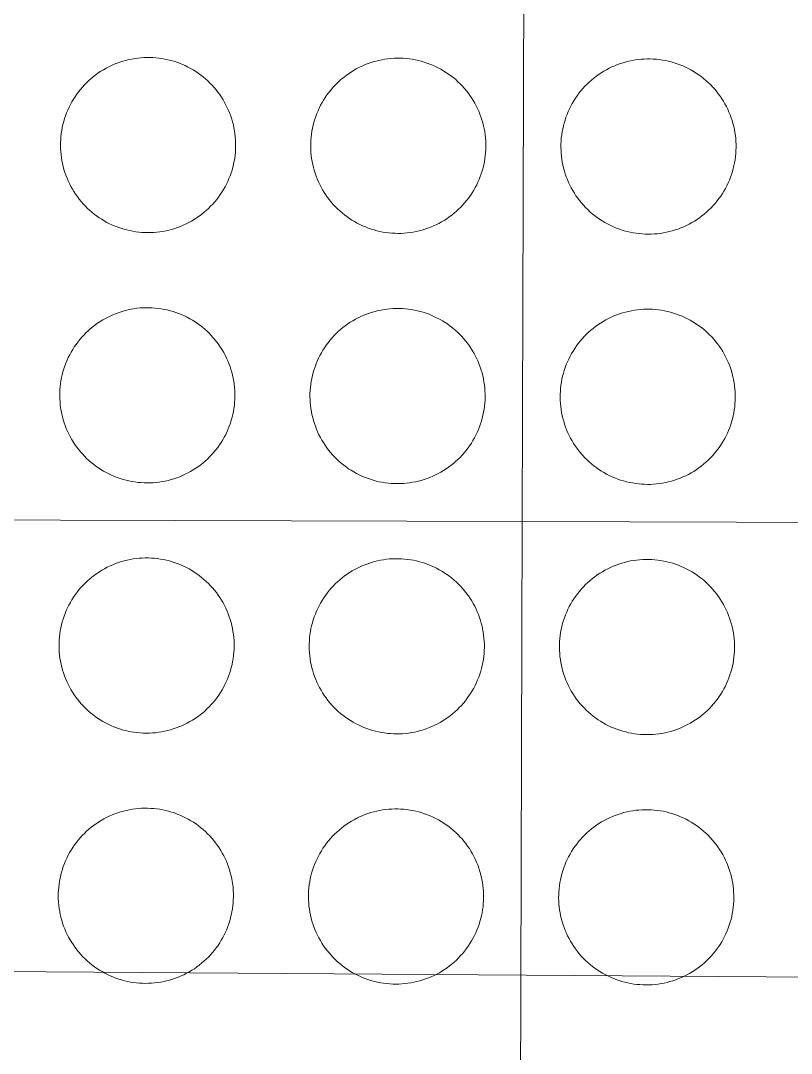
# Model space of a CAD drawing. Header units: metres. Extents: x -902 to -724, y 0 to 650.
# Drawn here: x -800.2617 to -800.1077, y 595.0624 to 595.2687 of the extents above; entities that cross this region are included whole.
import ezdxf

# ---------------------------------------------------------------- set-up
doc = ezdxf.new("R2010")
doc.units = ezdxf.units.M

# ---------------------------------------------------------------- blocks, each defined once
blk = doc.blocks.new('ASSA_Driveway_dwg-40817344-DRG-2871011 - SITE PLAN')
at = {"color": 9, "lineweight": 18, "true_color": 0xc0c0c0}
blk.add_line((-6.19177, 8.50323), (-5.99468, 6.07056), dxfattribs=at)
at = {"color": 9, "lineweight": 18, "true_color": 0xc0c0c0, "flags": 128}
for points in [[(-6.07514, 8.18598), (-5.77622, 8.21137), (-5.80161, 8.51029), (-6.10053, 8.4849)], [(-6.37406, 8.16059), (-6.07514, 8.18598), (-6.10053, 8.4849), (-6.39945, 8.45951)], [(-6.02419, 8.26558), (-6.02413, 8.26497), (-6.02405, 8.26437), (-6.02394, 8.26377), (-6.02382, 8.26318), (-6.02368, 8.26259), (-6.02351, 8.262), (-6.02332, 8.26142), (-6.02312, 8.26085), (-6.02289, 8.26029), (-6.02265, 8.25973), (-6.02239, 8.25919), (-6.0221, 8.25865), (-6.0218, 8.25812), (-6.02148, 8.2576), (-6.02115, 8.2571), (-6.02079, 8.2566), (-6.02042, 8.25612), (-6.02003, 8.25566), (-6.01963, 8.2552), (-6.01921, 8.25476), (-6.01877, 8.25434), (-6.01833, 8.25393), (-6.01786, 8.25354), (-6.01739, 8.25316), (-6.0169, 8.2528), (-6.0164, 8.25245), (-6.01588, 8.25213), (-6.01536, 8.25182), (-6.01483, 8.25153), (-6.01428, 8.25126), (-6.01373, 8.25101), (-6.01317, 8.25078), (-6.0126, 8.25056), (-6.01202, 8.25037), (-6.01144, 8.2502), (-6.01085, 8.25004), (-6.01026, 8.24991), (-6.00966, 8.2498), (-6.00906, 8.24971), (-6.00846, 8.24964), (-6.00785, 8.24959), (-6.00725, 8.24956), (-6.00664, 8.24956), (-6.00603, 8.24957), (-6.00543, 8.24961), (-6.00482, 8.24967), (-6.00422, 8.24974), (-6.00362, 8.24984), (-6.00302, 8.24996), (-6.00243, 8.2501), (-6.00185, 8.25026), (-6.00127, 8.25044), (-6.00069, 8.25064), (-6.00013, 8.25086), (-5.99957, 8.2511), (-5.99902, 8.25136), (-5.99848, 8.25164), (-5.99795, 8.25194), (-5.99743, 8.25225), (-5.99692, 8.25258), (-5.99643, 8.25293), (-5.99594, 8.2533), (-5.99547, 8.25368), (-5.99501, 8.25408), (-5.99457, 8.2545), (-5.99414, 8.25493), (-5.99373, 8.25537), (-5.99333, 8.25583), (-5.99295, 8.25631), (-5.99258, 8.25679), (-5.99224, 8.25729), (-5.99191, 8.2578), (-5.99159, 8.25832), (-5.9913, 8.25885), (-5.99102, 8.25939), (-5.99077, 8.25994), (-5.99053, 8.2605), (-5.99031, 8.26107), (-5.99011, 8.26165), (-5.98994, 8.26223), (-5.98978, 8.26281), (-5.98964, 8.2634), (-5.98953, 8.264), (-5.98943, 8.2646), (-5.98935, 8.2652), (-5.9893, 8.26581), (-5.98927, 8.26641), (-5.98926, 8.26702), (-5.98927, 8.26763), (-5.9893, 8.26824), (-5.98935, 8.26884), (-5.98942, 8.26944), (-5.98951, 8.27005), (-5.98963, 8.27064), (-5.98976, 8.27123), (-5.98992, 8.27182), (-5.99009, 8.2724), (-5.99029, 8.27298), (-5.9905, 8.27355), (-5.99074, 8.27411), (-5.99099, 8.27466), (-5.99127, 8.2752), (-5.99156, 8.27573), (-5.99187, 8.27626), (-5.9922, 8.27677), (-5.99254, 8.27727), (-5.9929, 8.27775), (-5.99328, 8.27823), (-5.99368, 8.27869), (-5.99409, 8.27914), (-5.99452, 8.27957), (-5.99496, 8.27998), (-5.99542, 8.28039), (-5.99588, 8.28077), (-5.99637, 8.28114), (-5.99686, 8.28149), (-5.99737, 8.28183), (-5.99789, 8.28214), (-5.99842, 8.28244), (-5.99896, 8.28272), (-5.9995, 8.28298), (-6.00006, 8.28323), (-6.00063, 8.28345), (-6.0012, 8.28365), (-6.00178, 8.28384), (-6.00236, 8.284), (-6.00295, 8.28414), (-6.00355, 8.28426), (-6.00415, 8.28436), (-6.00475, 8.28444), (-6.00535, 8.2845), (-6.00596, 8.28454), (-6.00657, 8.28456), (-6.00718, 8.28455), (-6.00778, 8.28453), (-6.00839, 8.28448), (-6.00899, 8.28441), (-6.00959, 8.28433), (-6.01019, 8.28422), (-6.01078, 8.28409), (-6.01137, 8.28394), (-6.01196, 8.28377), (-6.01253, 8.28358), (-6.0131, 8.28337), (-6.01366, 8.28314), (-6.01422, 8.28289), (-6.01476, 8.28262), (-6.0153, 8.28233), (-6.01582, 8.28203), (-6.01634, 8.2817), (-6.01684, 8.28136), (-6.01733, 8.281), (-6.01781, 8.28063), (-6.01827, 8.28023), (-6.01872, 8.27983), (-6.01916, 8.2794), (-6.01958, 8.27897), (-6.01999, 8.27851), (-6.02037, 8.27805), (-6.02075, 8.27757), (-6.0211, 8.27708), (-6.02144, 8.27657), (-6.02176, 8.27606), (-6.02207, 8.27553), (-6.02235, 8.27499), (-6.02262, 8.27445), (-6.02287, 8.27389), (-6.02309, 8.27333), (-6.0233, 8.27276), (-6.02349, 8.27218), (-6.02366, 8.2716), (-6.0238, 8.27101), (-6.02393, 8.27041), (-6.02404, 8.26982), (-6.02412, 8.26921), (-6.02419, 8.26861), (-6.02423, 8.268), (-6.02425, 8.2674), (-6.02425, 8.26679), (-6.02423, 8.26618)], [(-6.07401, 8.26135), (-6.07395, 8.26074), (-6.07387, 8.26014), (-6.07377, 8.25954), (-6.07364, 8.25895), (-6.0735, 8.25836), (-6.07333, 8.25777), (-6.07315, 8.25719), (-6.07294, 8.25662), (-6.07271, 8.25606), (-6.07247, 8.2555), (-6.07221, 8.25495), (-6.07192, 8.25442), (-6.07162, 8.25389), (-6.0713, 8.25337), (-6.07097, 8.25287), (-6.07061, 8.25237), (-6.07024, 8.25189), (-6.06985, 8.25142), (-6.06945, 8.25097), (-6.06903, 8.25053), (-6.0686, 8.25011), (-6.06815, 8.2497), (-6.06768, 8.2493), (-6.06721, 8.24893), (-6.06672, 8.24857), (-6.06622, 8.24822), (-6.06571, 8.2479), (-6.06518, 8.24759), (-6.06465, 8.2473), (-6.0641, 8.24703), (-6.06355, 8.24678), (-6.06299, 8.24654), (-6.06242, 8.24633), (-6.06184, 8.24614), (-6.06126, 8.24597), (-6.06067, 8.24581), (-6.06008, 8.24568), (-6.05948, 8.24557), (-6.05888, 8.24548), (-6.05828, 8.24541), (-6.05767, 8.24536), (-6.05707, 8.24533), (-6.05646, 8.24533), (-6.05585, 8.24534), (-6.05525, 8.24538), (-6.05464, 8.24543), (-6.05404, 8.24551), (-6.05344, 8.24561), (-6.05284, 8.24573), (-6.05225, 8.24587), (-6.05167, 8.24603), (-6.05109, 8.24621), (-6.05051, 8.24641), (-6.04995, 8.24663), (-6.04939, 8.24687), (-6.04884, 8.24713), (-6.0483, 8.24741), (-6.04777, 8.2477), (-6.04725, 8.24802), (-6.04674, 8.24835), (-6.04625, 8.2487), (-6.04576, 8.24907), (-6.04529, 8.24945), (-6.04483, 8.24985), (-6.04439, 8.25027), (-6.04396, 8.2507), (-6.04355, 8.25114), (-6.04315, 8.2516), (-6.04277, 8.25207), (-6.0424, 8.25256), (-6.04206, 8.25306), (-6.04173, 8.25357), (-6.04141, 8.25409), (-6.04112, 8.25462), (-6.04084, 8.25516), (-6.04059, 8.25571), (-6.04035, 8.25627), (-6.04013, 8.25684), (-6.03993, 8.25741), (-6.03976, 8.25799), (-6.0396, 8.25858), (-6.03946, 8.25917), (-6.03935, 8.25977), (-6.03925, 8.26037), (-6.03918, 8.26097), (-6.03912, 8.26158), (-6.03909, 8.26218), (-6.03908, 8.26279), (-6.03909, 8.2634), (-6.03912, 8.264), (-6.03917, 8.26461), (-6.03924, 8.26521), (-6.03933, 8.26581), (-6.03945, 8.26641), (-6.03958, 8.267), (-6.03974, 8.26759), (-6.03991, 8.26817), (-6.04011, 8.26875), (-6.04032, 8.26931), (-6.04056, 8.26987), (-6.04081, 8.27043), (-6.04109, 8.27097), (-6.04138, 8.2715), (-6.04169, 8.27202), (-6.04202, 8.27253), (-6.04236, 8.27303), (-6.04273, 8.27352), (-6.0431, 8.274), (-6.0435, 8.27446), (-6.04391, 8.2749), (-6.04434, 8.27534), (-6.04478, 8.27575), (-6.04524, 8.27615), (-6.04571, 8.27654), (-6.04619, 8.27691), (-6.04668, 8.27726), (-6.04719, 8.2776), (-6.04771, 8.27791), (-6.04824, 8.27821), (-6.04878, 8.27849), (-6.04932, 8.27875), (-6.04988, 8.27899), (-6.05045, 8.27922), (-6.05102, 8.27942), (-6.0516, 8.2796), (-6.05218, 8.27977), (-6.05277, 8.27991), (-6.05337, 8.28003), (-6.05397, 8.28013), (-6.05457, 8.28021), (-6.05518, 8.28027), (-6.05578, 8.28031), (-6.05639, 8.28033), (-6.057, 8.28032), (-6.0576, 8.2803), (-6.05821, 8.28025), (-6.05881, 8.28018), (-6.05941, 8.28009), (-6.06001, 8.27999), (-6.0606, 8.27986), (-6.06119, 8.27971), (-6.06178, 8.27954), (-6.06235, 8.27935), (-6.06292, 8.27913), (-6.06349, 8.2789), (-6.06404, 8.27866), (-6.06458, 8.27839), (-6.06512, 8.2781), (-6.06564, 8.27779), (-6.06616, 8.27747), (-6.06666, 8.27713), (-6.06715, 8.27677), (-6.06763, 8.27639), (-6.06809, 8.276), (-6.06854, 8.2756), (-6.06898, 8.27517), (-6.0694, 8.27473), (-6.06981, 8.27428), (-6.0702, 8.27382), (-6.07057, 8.27334), (-6.07093, 8.27284), (-6.07126, 8.27234), (-6.07159, 8.27183), (-6.07189, 8.2713), (-6.07217, 8.27076), (-6.07244, 8.27022), (-6.07269, 8.26966), (-6.07291, 8.2691), (-6.07312, 8.26853), (-6.07331, 8.26795), (-6.07348, 8.26737), (-6.07362, 8.26678), (-6.07375, 8.26618), (-6.07386, 8.26558), (-6.07394, 8.26498), (-6.07401, 8.26438), (-6.07405, 8.26377), (-6.07407, 8.26317), (-6.07407, 8.26256), (-6.07405, 8.26195)], [(-6.12383, 8.25711), (-6.12377, 8.25651), (-6.12369, 8.25591), (-6.12359, 8.25531), (-6.12346, 8.25471), (-6.12332, 8.25412), (-6.12315, 8.25354), (-6.12297, 8.25296), (-6.12276, 8.25239), (-6.12254, 8.25183), (-6.12229, 8.25127), (-6.12203, 8.25072), (-6.12174, 8.25018), (-6.12144, 8.24966), (-6.12112, 8.24914), (-6.12079, 8.24863), (-6.12043, 8.24814), (-6.12006, 8.24766), (-6.11967, 8.24719), (-6.11927, 8.24674), (-6.11885, 8.2463), (-6.11842, 8.24587), (-6.11797, 8.24547), (-6.1175, 8.24507), (-6.11703, 8.24469), (-6.11654, 8.24433), (-6.11604, 8.24399), (-6.11553, 8.24366), (-6.115, 8.24336), (-6.11447, 8.24307), (-6.11392, 8.2428), (-6.11337, 8.24254), (-6.11281, 8.24231), (-6.11224, 8.2421), (-6.11167, 8.24191), (-6.11108, 8.24173), (-6.1105, 8.24158), (-6.1099, 8.24145), (-6.10931, 8.24134), (-6.1087, 8.24125), (-6.1081, 8.24118), (-6.1075, 8.24113), (-6.10689, 8.2411), (-6.10628, 8.24109), (-6.10567, 8.24111), (-6.10507, 8.24114), (-6.10446, 8.2412), (-6.10386, 8.24128), (-6.10326, 8.24138), (-6.10267, 8.2415), (-6.10207, 8.24164), (-6.10149, 8.2418), (-6.10091, 8.24198), (-6.10033, 8.24218), (-6.09977, 8.2424), (-6.09921, 8.24264), (-6.09866, 8.2429), (-6.09812, 8.24318), (-6.09759, 8.24347), (-6.09707, 8.24379), (-6.09656, 8.24412), (-6.09607, 8.24447), (-6.09558, 8.24484), (-6.09511, 8.24522), (-6.09465, 8.24562), (-6.09421, 8.24604), (-6.09378, 8.24647), (-6.09337, 8.24691), (-6.09297, 8.24737), (-6.09259, 8.24784), (-6.09222, 8.24833), (-6.09188, 8.24883), (-6.09155, 8.24934), (-6.09123, 8.24986), (-6.09094, 8.25039), (-6.09066, 8.25093), (-6.09041, 8.25148), (-6.09017, 8.25204), (-6.08995, 8.25261), (-6.08976, 8.25318), (-6.08958, 8.25376), (-6.08942, 8.25435), (-6.08928, 8.25494), (-6.08917, 8.25554), (-6.08907, 8.25614), (-6.089, 8.25674), (-6.08894, 8.25734), (-6.08891, 8.25795), (-6.0889, 8.25856), (-6.08891, 8.25917), (-6.08894, 8.25977), (-6.08899, 8.26038), (-6.08906, 8.26098), (-6.08915, 8.26158), (-6.08927, 8.26218), (-6.0894, 8.26277), (-6.08956, 8.26336), (-6.08973, 8.26394), (-6.08993, 8.26451), (-6.09014, 8.26508), (-6.09038, 8.26564), (-6.09063, 8.26619), (-6.09091, 8.26674), (-6.0912, 8.26727), (-6.09151, 8.26779), (-6.09184, 8.2683), (-6.09218, 8.2688), (-6.09255, 8.26929), (-6.09293, 8.26976), (-6.09332, 8.27022), (-6.09373, 8.27067), (-6.09416, 8.2711), (-6.0946, 8.27152), (-6.09506, 8.27192), (-6.09553, 8.27231), (-6.09601, 8.27268), (-6.0965, 8.27303), (-6.09701, 8.27336), (-6.09753, 8.27368), (-6.09806, 8.27398), (-6.0986, 8.27426), (-6.09915, 8.27452), (-6.0997, 8.27476), (-6.10027, 8.27499), (-6.10084, 8.27519), (-6.10142, 8.27537), (-6.102, 8.27553), (-6.1026, 8.27568), (-6.10319, 8.2758), (-6.10379, 8.2759), (-6.10439, 8.27598), (-6.105, 8.27604), (-6.1056, 8.27608), (-6.10621, 8.27609), (-6.10682, 8.27609), (-6.10742, 8.27606), (-6.10803, 8.27602), (-6.10863, 8.27595), (-6.10923, 8.27586), (-6.10983, 8.27575), (-6.11043, 8.27562), (-6.11101, 8.27547), (-6.1116, 8.2753), (-6.11217, 8.27511), (-6.11274, 8.2749), (-6.11331, 8.27467), (-6.11386, 8.27442), (-6.1144, 8.27415), (-6.11494, 8.27387), (-6.11546, 8.27356), (-6.11598, 8.27324), (-6.11648, 8.2729), (-6.11697, 8.27254), (-6.11745, 8.27216), (-6.11791, 8.27177), (-6.11836, 8.27136), (-6.1188, 8.27094), (-6.11922, 8.2705), (-6.11963, 8.27005), (-6.12002, 8.26958), (-6.12039, 8.2691), (-6.12075, 8.26861), (-6.12108, 8.26811), (-6.12141, 8.26759), (-6.12171, 8.26707), (-6.12199, 8.26653), (-6.12226, 8.26598), (-6.12251, 8.26543), (-6.12273, 8.26487), (-6.12294, 8.2643), (-6.12313, 8.26372), (-6.1233, 8.26313), (-6.12345, 8.26254), (-6.12357, 8.26195), (-6.12368, 8.26135), (-6.12376, 8.26075), (-6.12383, 8.26015), (-6.12387, 8.25954), (-6.12389, 8.25893), (-6.1239, 8.25833), (-6.12388, 8.25772)], [(-6.17366, 8.25288), (-6.17359, 8.25228), (-6.17351, 8.25168), (-6.17341, 8.25108), (-6.17328, 8.25048), (-6.17314, 8.24989), (-6.17297, 8.24931), (-6.17279, 8.24873), (-6.17258, 8.24816), (-6.17236, 8.24759), (-6.17211, 8.24704), (-6.17185, 8.24649), (-6.17156, 8.24595), (-6.17126, 8.24543), (-6.17094, 8.24491), (-6.17061, 8.2444), (-6.17025, 8.24391), (-6.16988, 8.24343), (-6.16949, 8.24296), (-6.16909, 8.24251), (-6.16867, 8.24207), (-6.16824, 8.24164), (-6.16779, 8.24123), (-6.16733, 8.24084), (-6.16685, 8.24046), (-6.16636, 8.2401), (-6.16586, 8.23976), (-6.16535, 8.23943), (-6.16482, 8.23912), (-6.16429, 8.23883), (-6.16375, 8.23856), (-6.16319, 8.23831), (-6.16263, 8.23808), (-6.16206, 8.23787), (-6.16149, 8.23767), (-6.1609, 8.2375), (-6.16032, 8.23735), (-6.15972, 8.23722), (-6.15913, 8.23711), (-6.15852, 8.23702), (-6.15792, 8.23695), (-6.15732, 8.2369), (-6.15671, 8.23687), (-6.1561, 8.23686), (-6.15549, 8.23688), (-6.15489, 8.23691), (-6.15428, 8.23697), (-6.15368, 8.23705), (-6.15308, 8.23715), (-6.15249, 8.23727), (-6.15189, 8.2374), (-6.15131, 8.23757), (-6.15073, 8.23775), (-6.15016, 8.23795), (-6.14959, 8.23817), (-6.14903, 8.23841), (-6.14848, 8.23867), (-6.14794, 8.23894), (-6.14741, 8.23924), (-6.14689, 8.23955), (-6.14638, 8.23989), (-6.14589, 8.24024), (-6.1454, 8.2406), (-6.14493, 8.24099), (-6.14447, 8.24139), (-6.14403, 8.2418), (-6.1436, 8.24223), (-6.14319, 8.24268), (-6.14279, 8.24314), (-6.14241, 8.24361), (-6.14205, 8.2441), (-6.1417, 8.24459), (-6.14137, 8.2451), (-6.14105, 8.24563), (-6.14076, 8.24616), (-6.14049, 8.2467), (-6.14023, 8.24725), (-6.13999, 8.24781), (-6.13977, 8.24838), (-6.13958, 8.24895), (-6.1394, 8.24953), (-6.13924, 8.25012), (-6.1391, 8.25071), (-6.13899, 8.25131), (-6.13889, 8.2519), (-6.13882, 8.25251), (-6.13876, 8.25311), (-6.13873, 8.25372), (-6.13872, 8.25433), (-6.13873, 8.25493), (-6.13876, 8.25554), (-6.13881, 8.25615), (-6.13888, 8.25675), (-6.13897, 8.25735), (-6.13909, 8.25795), (-6.13922, 8.25854), (-6.13938, 8.25913), (-6.13955, 8.25971), (-6.13975, 8.26028), (-6.13996, 8.26085), (-6.1402, 8.26141), (-6.14045, 8.26196), (-6.14073, 8.2625), (-6.14102, 8.26304), (-6.14133, 8.26356), (-6.14166, 8.26407), (-6.142, 8.26457), (-6.14237, 8.26506), (-6.14275, 8.26553), (-6.14314, 8.26599), (-6.14355, 8.26644), (-6.14398, 8.26687), (-6.14442, 8.26729), (-6.14488, 8.26769), (-6.14535, 8.26808), (-6.14583, 8.26845), (-6.14632, 8.2688), (-6.14683, 8.26913), (-6.14735, 8.26945), (-6.14788, 8.26975), (-6.14842, 8.27003), (-6.14897, 8.27029), (-6.14952, 8.27053), (-6.15009, 8.27075), (-6.15066, 8.27096), (-6.15124, 8.27114), (-6.15183, 8.2713), (-6.15242, 8.27144), (-6.15301, 8.27157), (-6.15361, 8.27167), (-6.15421, 8.27175), (-6.15482, 8.27181), (-6.15542, 8.27184), (-6.15603, 8.27186), (-6.15664, 8.27186), (-6.15724, 8.27183), (-6.15785, 8.27179), (-6.15845, 8.27172), (-6.15905, 8.27163), (-6.15965, 8.27152), (-6.16025, 8.27139), (-6.16083, 8.27124), (-6.16142, 8.27107), (-6.16199, 8.27088), (-6.16256, 8.27067), (-6.16313, 8.27044), (-6.16368, 8.27019), (-6.16423, 8.26992), (-6.16476, 8.26964), (-6.16529, 8.26933), (-6.1658, 8.26901), (-6.1663, 8.26866), (-6.16679, 8.26831), (-6.16727, 8.26793), (-6.16773, 8.26754), (-6.16818, 8.26713), (-6.16862, 8.26671), (-6.16904, 8.26627), (-6.16945, 8.26582), (-6.16984, 8.26535), (-6.17021, 8.26487), (-6.17057, 8.26438), (-6.17091, 8.26388), (-6.17123, 8.26336), (-6.17153, 8.26284), (-6.17181, 8.2623), (-6.17208, 8.26175), (-6.17233, 8.2612), (-6.17256, 8.26063), (-6.17276, 8.26006), (-6.17295, 8.25949), (-6.17312, 8.2589), (-6.17327, 8.25831), (-6.17339, 8.25772), (-6.1735, 8.25712), (-6.17358, 8.25652), (-6.17365, 8.25592), (-6.17369, 8.25531), (-6.17371, 8.2547), (-6.17372, 8.25409), (-6.1737, 8.25349)], [(-6.01996, 8.21576), (-6.0199, 8.21515), (-6.01982, 8.21455), (-6.01971, 8.21395), (-6.01959, 8.21336), (-6.01944, 8.21277), (-6.01928, 8.21218), (-6.01909, 8.2116), (-6.01889, 8.21103), (-6.01866, 8.21047), (-6.01842, 8.20991), (-6.01815, 8.20937), (-6.01787, 8.20883), (-6.01757, 8.2083), (-6.01725, 8.20778), (-6.01691, 8.20728), (-6.01656, 8.20678), (-6.01619, 8.2063), (-6.0158, 8.20584), (-6.0154, 8.20538), (-6.01498, 8.20494), (-6.01454, 8.20452), (-6.01409, 8.20411), (-6.01363, 8.20371), (-6.01316, 8.20334), (-6.01267, 8.20298), (-6.01217, 8.20263), (-6.01165, 8.20231), (-6.01113, 8.202), (-6.0106, 8.20171), (-6.01005, 8.20144), (-6.0095, 8.20119), (-6.00894, 8.20095), (-6.00837, 8.20074), (-6.00779, 8.20055), (-6.00721, 8.20038), (-6.00662, 8.20022), (-6.00603, 8.20009), (-6.00543, 8.19998), (-6.00483, 8.19989), (-6.00423, 8.19982), (-6.00362, 8.19977), (-6.00302, 8.19974), (-6.00241, 8.19974), (-6.0018, 8.19975), (-6.00119, 8.19979), (-6.00059, 8.19984), (-5.99999, 8.19992), (-5.99939, 8.20002), (-5.99879, 8.20014), (-5.9982, 8.20028), (-5.99761, 8.20044), (-5.99703, 8.20062), (-5.99646, 8.20082), (-5.9959, 8.20104), (-5.99534, 8.20128), (-5.99479, 8.20154), (-5.99425, 8.20182), (-5.99372, 8.20211), (-5.9932, 8.20243), (-5.99269, 8.20276), (-5.99219, 8.20311), (-5.99171, 8.20348), (-5.99124, 8.20386), (-5.99078, 8.20426), (-5.99034, 8.20468), (-5.98991, 8.20511), (-5.9895, 8.20555), (-5.9891, 8.20601), (-5.98872, 8.20649), (-5.98835, 8.20697), (-5.988, 8.20747), (-5.98767, 8.20798), (-5.98736, 8.2085), (-5.98707, 8.20903), (-5.98679, 8.20957), (-5.98654, 8.21012), (-5.9863, 8.21068), (-5.98608, 8.21125), (-5.98588, 8.21182), (-5.9857, 8.21241), (-5.98555, 8.21299), (-5.98541, 8.21358), (-5.98529, 8.21418), (-5.9852, 8.21478), (-5.98512, 8.21538), (-5.98507, 8.21599), (-5.98504, 8.21659), (-5.98502, 8.2172), (-5.98503, 8.21781), (-5.98506, 8.21842), (-5.98512, 8.21902), (-5.98519, 8.21962), (-5.98528, 8.22022), (-5.9854, 8.22082), (-5.98553, 8.22141), (-5.98568, 8.222), (-5.98586, 8.22258), (-5.98606, 8.22316), (-5.98627, 8.22373), (-5.98651, 8.22429), (-5.98676, 8.22484), (-5.98703, 8.22538), (-5.98733, 8.22591), (-5.98764, 8.22643), (-5.98796, 8.22695), (-5.98831, 8.22745), (-5.98867, 8.22793), (-5.98905, 8.22841), (-5.98945, 8.22887), (-5.98986, 8.22931), (-5.99029, 8.22975), (-5.99073, 8.23016), (-5.99118, 8.23057), (-5.99165, 8.23095), (-5.99214, 8.23132), (-5.99263, 8.23167), (-5.99314, 8.23201), (-5.99366, 8.23232), (-5.99418, 8.23262), (-5.99472, 8.2329), (-5.99527, 8.23316), (-5.99583, 8.23341), (-5.99639, 8.23363), (-5.99697, 8.23383), (-5.99755, 8.23401), (-5.99813, 8.23418), (-5.99872, 8.23432), (-5.99932, 8.23444), (-5.99992, 8.23454), (-6.00052, 8.23462), (-6.00112, 8.23468), (-6.00173, 8.23472), (-6.00234, 8.23474), (-6.00294, 8.23473), (-6.00355, 8.23471), (-6.00416, 8.23466), (-6.00476, 8.23459), (-6.00536, 8.23451), (-6.00596, 8.2344), (-6.00655, 8.23427), (-6.00714, 8.23412), (-6.00772, 8.23395), (-6.0083, 8.23376), (-6.00887, 8.23355), (-6.00943, 8.23332), (-6.00999, 8.23307), (-6.01053, 8.2328), (-6.01107, 8.23251), (-6.01159, 8.2322), (-6.01211, 8.23188), (-6.01261, 8.23154), (-6.0131, 8.23118), (-6.01358, 8.23081), (-6.01404, 8.23041), (-6.01449, 8.23001), (-6.01493, 8.22958), (-6.01535, 8.22915), (-6.01575, 8.22869), (-6.01614, 8.22823), (-6.01652, 8.22775), (-6.01687, 8.22726), (-6.01721, 8.22675), (-6.01753, 8.22624), (-6.01784, 8.22571), (-6.01812, 8.22517), (-6.01839, 8.22463), (-6.01863, 8.22407), (-6.01886, 8.22351), (-6.01907, 8.22294), (-6.01926, 8.22236), (-6.01943, 8.22178), (-6.01957, 8.22119), (-6.0197, 8.22059), (-6.01981, 8.22), (-6.01989, 8.21939), (-6.01996, 8.21879), (-6.02, 8.21818), (-6.02002, 8.21758), (-6.02002, 8.21697), (-6.02, 8.21636)], [(-6.06978, 8.21152), (-6.06972, 8.21092), (-6.06964, 8.21032), (-6.06953, 8.20972), (-6.06941, 8.20913), (-6.06926, 8.20854), (-6.0691, 8.20795), (-6.06891, 8.20737), (-6.06871, 8.2068), (-6.06848, 8.20624), (-6.06824, 8.20568), (-6.06797, 8.20513), (-6.06769, 8.2046), (-6.06739, 8.20407), (-6.06707, 8.20355), (-6.06673, 8.20305), (-6.06638, 8.20255), (-6.06601, 8.20207), (-6.06562, 8.2016), (-6.06522, 8.20115), (-6.0648, 8.20071), (-6.06436, 8.20029), (-6.06391, 8.19988), (-6.06345, 8.19948), (-6.06298, 8.19911), (-6.06249, 8.19874), (-6.06199, 8.1984), (-6.06147, 8.19808), (-6.06095, 8.19777), (-6.06042, 8.19748), (-6.05987, 8.19721), (-6.05932, 8.19696), (-6.05876, 8.19672), (-6.05819, 8.19651), (-6.05761, 8.19632), (-6.05703, 8.19614), (-6.05644, 8.19599), (-6.05585, 8.19586), (-6.05525, 8.19575), (-6.05465, 8.19566), (-6.05405, 8.19559), (-6.05344, 8.19554), (-6.05284, 8.19551), (-6.05223, 8.19551), (-6.05162, 8.19552), (-6.05102, 8.19556), (-6.05041, 8.19561), (-6.04981, 8.19569), (-6.04921, 8.19579), (-6.04861, 8.19591), (-6.04802, 8.19605), (-6.04744, 8.19621), (-6.04686, 8.19639), (-6.04628, 8.19659), (-6.04572, 8.19681), (-6.04516, 8.19705), (-6.04461, 8.19731), (-6.04407, 8.19759), (-6.04354, 8.19788), (-6.04302, 8.1982), (-6.04251, 8.19853), (-6.04201, 8.19888), (-6.04153, 8.19925), (-6.04106, 8.19963), (-6.0406, 8.20003), (-6.04016, 8.20045), (-6.03973, 8.20088), (-6.03932, 8.20132), (-6.03892, 8.20178), (-6.03854, 8.20225), (-6.03817, 8.20274), (-6.03782, 8.20324), (-6.03749, 8.20375), (-6.03718, 8.20427), (-6.03689, 8.2048), (-6.03661, 8.20534), (-6.03636, 8.20589), (-6.03612, 8.20645), (-6.0359, 8.20702), (-6.0357, 8.20759), (-6.03553, 8.20817), (-6.03537, 8.20876), (-6.03523, 8.20935), (-6.03511, 8.20995), (-6.03502, 8.21055), (-6.03494, 8.21115), (-6.03489, 8.21176), (-6.03486, 8.21236), (-6.03484, 8.21297), (-6.03485, 8.21358), (-6.03488, 8.21418), (-6.03494, 8.21479), (-6.03501, 8.21539), (-6.0351, 8.21599), (-6.03522, 8.21659), (-6.03535, 8.21718), (-6.03551, 8.21777), (-6.03568, 8.21835), (-6.03588, 8.21893), (-6.03609, 8.21949), (-6.03633, 8.22005), (-6.03658, 8.22061), (-6.03685, 8.22115), (-6.03715, 8.22168), (-6.03746, 8.2222), (-6.03778, 8.22271), (-6.03813, 8.22321), (-6.03849, 8.2237), (-6.03887, 8.22418), (-6.03927, 8.22464), (-6.03968, 8.22508), (-6.04011, 8.22552), (-6.04055, 8.22593), (-6.041, 8.22633), (-6.04147, 8.22672), (-6.04196, 8.22709), (-6.04245, 8.22744), (-6.04296, 8.22778), (-6.04348, 8.22809), (-6.04401, 8.22839), (-6.04454, 8.22867), (-6.04509, 8.22893), (-6.04565, 8.22917), (-6.04622, 8.2294), (-6.04679, 8.2296), (-6.04737, 8.22978), (-6.04795, 8.22995), (-6.04854, 8.23009), (-6.04914, 8.23021), (-6.04974, 8.23031), (-6.05034, 8.23039), (-6.05094, 8.23045), (-6.05155, 8.23049), (-6.05216, 8.2305), (-6.05276, 8.2305), (-6.05337, 8.23048), (-6.05398, 8.23043), (-6.05458, 8.23036), (-6.05518, 8.23027), (-6.05578, 8.23017), (-6.05637, 8.23004), (-6.05696, 8.22989), (-6.05754, 8.22972), (-6.05812, 8.22952), (-6.05869, 8.22931), (-6.05925, 8.22908), (-6.05981, 8.22883), (-6.06035, 8.22857), (-6.06089, 8.22828), (-6.06141, 8.22797), (-6.06193, 8.22765), (-6.06243, 8.22731), (-6.06292, 8.22695), (-6.0634, 8.22657), (-6.06386, 8.22618), (-6.06431, 8.22577), (-6.06475, 8.22535), (-6.06517, 8.22491), (-6.06557, 8.22446), (-6.06596, 8.224), (-6.06634, 8.22352), (-6.06669, 8.22302), (-6.06703, 8.22252), (-6.06735, 8.222), (-6.06766, 8.22148), (-6.06794, 8.22094), (-6.06821, 8.2204), (-6.06845, 8.21984), (-6.06868, 8.21928), (-6.06889, 8.21871), (-6.06908, 8.21813), (-6.06925, 8.21755), (-6.06939, 8.21696), (-6.06952, 8.21636), (-6.06963, 8.21576), (-6.06971, 8.21516), (-6.06978, 8.21456), (-6.06982, 8.21395), (-6.06984, 8.21335), (-6.06984, 8.21274), (-6.06982, 8.21213)], [(-6.1196, 8.20729), (-6.11954, 8.20669), (-6.11946, 8.20609), (-6.11935, 8.20549), (-6.11923, 8.20489), (-6.11908, 8.2043), (-6.11892, 8.20372), (-6.11873, 8.20314), (-6.11853, 8.20257), (-6.1183, 8.202), (-6.11806, 8.20145), (-6.11779, 8.2009), (-6.11751, 8.20036), (-6.11721, 8.19984), (-6.11689, 8.19932), (-6.11655, 8.19881), (-6.1162, 8.19832), (-6.11583, 8.19784), (-6.11544, 8.19737), (-6.11504, 8.19692), (-6.11462, 8.19648), (-6.11418, 8.19605), (-6.11374, 8.19564), (-6.11327, 8.19525), (-6.1128, 8.19487), (-6.11231, 8.19451), (-6.11181, 8.19417), (-6.11129, 8.19384), (-6.11077, 8.19354), (-6.11024, 8.19325), (-6.10969, 8.19298), (-6.10914, 8.19272), (-6.10858, 8.19249), (-6.10801, 8.19228), (-6.10743, 8.19209), (-6.10685, 8.19191), (-6.10626, 8.19176), (-6.10567, 8.19163), (-6.10507, 8.19152), (-6.10447, 8.19143), (-6.10387, 8.19136), (-6.10326, 8.19131), (-6.10266, 8.19128), (-6.10205, 8.19127), (-6.10144, 8.19129), (-6.10084, 8.19132), (-6.10023, 8.19138), (-6.09963, 8.19146), (-6.09903, 8.19156), (-6.09843, 8.19168), (-6.09784, 8.19182), (-6.09726, 8.19198), (-6.09668, 8.19216), (-6.0961, 8.19236), (-6.09554, 8.19258), (-6.09498, 8.19282), (-6.09443, 8.19308), (-6.09389, 8.19335), (-6.09336, 8.19365), (-6.09284, 8.19397), (-6.09233, 8.1943), (-6.09183, 8.19465), (-6.09135, 8.19502), (-6.09088, 8.1954), (-6.09042, 8.1958), (-6.08998, 8.19621), (-6.08955, 8.19664), (-6.08914, 8.19709), (-6.08874, 8.19755), (-6.08836, 8.19802), (-6.08799, 8.19851), (-6.08765, 8.19901), (-6.08731, 8.19952), (-6.087, 8.20004), (-6.08671, 8.20057), (-6.08643, 8.20111), (-6.08618, 8.20166), (-6.08594, 8.20222), (-6.08572, 8.20279), (-6.08552, 8.20336), (-6.08535, 8.20394), (-6.08519, 8.20453), (-6.08505, 8.20512), (-6.08493, 8.20572), (-6.08484, 8.20632), (-6.08476, 8.20692), (-6.08471, 8.20752), (-6.08468, 8.20813), (-6.08467, 8.20874), (-6.08467, 8.20935), (-6.08471, 8.20995), (-6.08476, 8.21056), (-6.08483, 8.21116), (-6.08492, 8.21176), (-6.08504, 8.21236), (-6.08517, 8.21295), (-6.08533, 8.21354), (-6.0855, 8.21412), (-6.0857, 8.21469), (-6.08591, 8.21526), (-6.08615, 8.21582), (-6.0864, 8.21637), (-6.08667, 8.21692), (-6.08697, 8.21745), (-6.08728, 8.21797), (-6.08761, 8.21848), (-6.08795, 8.21898), (-6.08831, 8.21947), (-6.08869, 8.21994), (-6.08909, 8.2204), (-6.0895, 8.22085), (-6.08993, 8.22128), (-6.09037, 8.2217), (-6.09082, 8.2221), (-6.09129, 8.22249), (-6.09178, 8.22286), (-6.09227, 8.22321), (-6.09278, 8.22354), (-6.0933, 8.22386), (-6.09383, 8.22416), (-6.09436, 8.22444), (-6.09491, 8.2247), (-6.09547, 8.22494), (-6.09604, 8.22517), (-6.09661, 8.22537), (-6.09719, 8.22555), (-6.09777, 8.22571), (-6.09836, 8.22586), (-6.09896, 8.22598), (-6.09956, 8.22608), (-6.10016, 8.22616), (-6.10076, 8.22622), (-6.10137, 8.22626), (-6.10198, 8.22627), (-6.10259, 8.22627), (-6.10319, 8.22624), (-6.1038, 8.2262), (-6.1044, 8.22613), (-6.105, 8.22604), (-6.1056, 8.22593), (-6.10619, 8.2258), (-6.10678, 8.22565), (-6.10737, 8.22548), (-6.10794, 8.22529), (-6.10851, 8.22508), (-6.10907, 8.22485), (-6.10963, 8.2246), (-6.11017, 8.22433), (-6.11071, 8.22405), (-6.11123, 8.22374), (-6.11175, 8.22342), (-6.11225, 8.22308), (-6.11274, 8.22272), (-6.11322, 8.22234), (-6.11368, 8.22195), (-6.11413, 8.22154), (-6.11457, 8.22112), (-6.11499, 8.22068), (-6.11539, 8.22023), (-6.11578, 8.21976), (-6.11616, 8.21928), (-6.11651, 8.21879), (-6.11685, 8.21829), (-6.11717, 8.21777), (-6.11748, 8.21725), (-6.11776, 8.21671), (-6.11803, 8.21616), (-6.11828, 8.21561), (-6.1185, 8.21505), (-6.11871, 8.21447), (-6.1189, 8.2139), (-6.11907, 8.21331), (-6.11921, 8.21272), (-6.11934, 8.21213), (-6.11945, 8.21153), (-6.11953, 8.21093), (-6.1196, 8.21033), (-6.11964, 8.20972), (-6.11966, 8.20911), (-6.11966, 8.20851), (-6.11964, 8.2079)], [(-6.16942, 8.20306), (-6.16936, 8.20246), (-6.16928, 8.20185), (-6.16917, 8.20126), (-6.16905, 8.20066), (-6.16891, 8.20007), (-6.16874, 8.19949), (-6.16855, 8.19891), (-6.16835, 8.19834), (-6.16812, 8.19777), (-6.16788, 8.19722), (-6.16762, 8.19667), (-6.16733, 8.19613), (-6.16703, 8.1956), (-6.16671, 8.19509), (-6.16638, 8.19458), (-6.16602, 8.19409), (-6.16565, 8.19361), (-6.16526, 8.19314), (-6.16486, 8.19269), (-6.16444, 8.19225), (-6.164, 8.19182), (-6.16356, 8.19141), (-6.16309, 8.19102), (-6.16262, 8.19064), (-6.16213, 8.19028), (-6.16163, 8.18994), (-6.16111, 8.18961), (-6.16059, 8.1893), (-6.16006, 8.18901), (-6.15951, 8.18874), (-6.15896, 8.18849), (-6.1584, 8.18826), (-6.15783, 8.18805), (-6.15725, 8.18785), (-6.15667, 8.18768), (-6.15608, 8.18753), (-6.15549, 8.1874), (-6.15489, 8.18729), (-6.15429, 8.18719), (-6.15369, 8.18713), (-6.15308, 8.18708), (-6.15248, 8.18705), (-6.15187, 8.18704), (-6.15126, 8.18706), (-6.15066, 8.18709), (-6.15005, 8.18715), (-6.14945, 8.18723), (-6.14885, 8.18733), (-6.14825, 8.18744), (-6.14766, 8.18758), (-6.14708, 8.18774), (-6.1465, 8.18793), (-6.14592, 8.18813), (-6.14536, 8.18835), (-6.1448, 8.18859), (-6.14425, 8.18884), (-6.14371, 8.18912), (-6.14318, 8.18942), (-6.14266, 8.18973), (-6.14215, 8.19007), (-6.14166, 8.19042), (-6.14117, 8.19078), (-6.1407, 8.19117), (-6.14024, 8.19157), (-6.1398, 8.19198), (-6.13937, 8.19241), (-6.13896, 8.19286), (-6.13856, 8.19332), (-6.13818, 8.19379), (-6.13781, 8.19428), (-6.13747, 8.19477), (-6.13714, 8.19528), (-6.13682, 8.1958), (-6.13653, 8.19634), (-6.13625, 8.19688), (-6.136, 8.19743), (-6.13576, 8.19799), (-6.13554, 8.19855), (-6.13534, 8.19913), (-6.13517, 8.19971), (-6.13501, 8.2003), (-6.13487, 8.20089), (-6.13476, 8.20148), (-6.13466, 8.20208), (-6.13458, 8.20269), (-6.13453, 8.20329), (-6.1345, 8.2039), (-6.13449, 8.20451), (-6.1345, 8.20511), (-6.13453, 8.20572), (-6.13458, 8.20633), (-6.13465, 8.20693), (-6.13474, 8.20753), (-6.13486, 8.20813), (-6.13499, 8.20872), (-6.13515, 8.20931), (-6.13532, 8.20989), (-6.13552, 8.21046), (-6.13573, 8.21103), (-6.13597, 8.21159), (-6.13622, 8.21214), (-6.1365, 8.21268), (-6.13679, 8.21322), (-6.1371, 8.21374), (-6.13743, 8.21425), (-6.13777, 8.21475), (-6.13813, 8.21524), (-6.13851, 8.21571), (-6.13891, 8.21617), (-6.13932, 8.21662), (-6.13975, 8.21705), (-6.14019, 8.21747), (-6.14065, 8.21787), (-6.14111, 8.21826), (-6.1416, 8.21862), (-6.14209, 8.21898), (-6.1426, 8.21931), (-6.14312, 8.21963), (-6.14365, 8.21993), (-6.14419, 8.22021), (-6.14473, 8.22047), (-6.14529, 8.22071), (-6.14586, 8.22093), (-6.14643, 8.22114), (-6.14701, 8.22132), (-6.14759, 8.22148), (-6.14818, 8.22162), (-6.14878, 8.22175), (-6.14938, 8.22185), (-6.14998, 8.22193), (-6.15058, 8.22199), (-6.15119, 8.22202), (-6.1518, 8.22204), (-6.15241, 8.22204), (-6.15301, 8.22201), (-6.15362, 8.22197), (-6.15422, 8.2219), (-6.15482, 8.22181), (-6.15542, 8.2217), (-6.15601, 8.22157), (-6.1566, 8.22142), (-6.15719, 8.22125), (-6.15776, 8.22106), (-6.15833, 8.22085), (-6.15889, 8.22062), (-6.15945, 8.22037), (-6.15999, 8.2201), (-6.16053, 8.21982), (-6.16105, 8.21951), (-6.16157, 8.21919), (-6.16207, 8.21884), (-6.16256, 8.21849), (-6.16304, 8.21811), (-6.1635, 8.21772), (-6.16395, 8.21731), (-6.16439, 8.21689), (-6.16481, 8.21645), (-6.16522, 8.216), (-6.1656, 8.21553), (-6.16598, 8.21505), (-6.16633, 8.21456), (-6.16667, 8.21406), (-6.16699, 8.21354), (-6.1673, 8.21301), (-6.16758, 8.21248), (-6.16785, 8.21193), (-6.1681, 8.21138), (-6.16832, 8.21081), (-6.16853, 8.21024), (-6.16872, 8.20967), (-6.16889, 8.20908), (-6.16903, 8.20849), (-6.16916, 8.2079), (-6.16927, 8.2073), (-6.16935, 8.2067), (-6.16942, 8.20609), (-6.16946, 8.20549), (-6.16948, 8.20488), (-6.16948, 8.20427), (-6.16946, 8.20367)], [(-6.04975, 7.88706), (-5.75082, 7.91245), (-5.77622, 8.21137), (-6.07514, 8.18598)], [(-6.34867, 7.86166), (-6.04975, 7.88706), (-6.07514, 8.18598), (-6.37406, 8.16059)], [(-6.01573, 8.16594), (-6.01567, 8.16533), (-6.01558, 8.16473), (-6.01548, 8.16413), (-6.01536, 8.16354), (-6.01521, 8.16295), (-6.01505, 8.16236), (-6.01486, 8.16178), (-6.01466, 8.16121), (-6.01443, 8.16065), (-6.01419, 8.16009), (-6.01392, 8.15954), (-6.01364, 8.15901), (-6.01334, 8.15848), (-6.01302, 8.15796), (-6.01268, 8.15746), (-6.01233, 8.15696), (-6.01196, 8.15648), (-6.01157, 8.15602), (-6.01116, 8.15556), (-6.01075, 8.15512), (-6.01031, 8.1547), (-6.00986, 8.15429), (-6.0094, 8.15389), (-6.00892, 8.15352), (-6.00844, 8.15316), (-6.00793, 8.15281), (-6.00742, 8.15249), (-6.0069, 8.15218), (-6.00636, 8.15189), (-6.00582, 8.15162), (-6.00527, 8.15137), (-6.00471, 8.15113), (-6.00414, 8.15092), (-6.00356, 8.15073), (-6.00298, 8.15056), (-6.00239, 8.1504), (-6.0018, 8.15027), (-6.0012, 8.15016), (-6.0006, 8.15007), (-6, 8.15), (-5.99939, 8.14995), (-5.99878, 8.14992), (-5.99818, 8.14992), (-5.99757, 8.14993), (-5.99696, 8.14997), (-5.99636, 8.15002), (-5.99576, 8.1501), (-5.99516, 8.1502), (-5.99456, 8.15032), (-5.99397, 8.15046), (-5.99338, 8.15062), (-5.9928, 8.1508), (-5.99223, 8.151), (-5.99166, 8.15122), (-5.99111, 8.15146), (-5.99056, 8.15172), (-5.99002, 8.152), (-5.98949, 8.15229), (-5.98897, 8.15261), (-5.98846, 8.15294), (-5.98796, 8.15329), (-5.98748, 8.15366), (-5.98701, 8.15404), (-5.98655, 8.15444), (-5.98611, 8.15486), (-5.98568, 8.15529), (-5.98526, 8.15573), (-5.98487, 8.15619), (-5.98448, 8.15667), (-5.98412, 8.15715), (-5.98377, 8.15765), (-5.98344, 8.15816), (-5.98313, 8.15868), (-5.98284, 8.15921), (-5.98256, 8.15975), (-5.9823, 8.1603), (-5.98207, 8.16086), (-5.98185, 8.16143), (-5.98165, 8.162), (-5.98147, 8.16258), (-5.98132, 8.16317), (-5.98118, 8.16376), (-5.98106, 8.16436), (-5.98097, 8.16496), (-5.98089, 8.16556), (-5.98084, 8.16617), (-5.9808, 8.16677), (-5.98079, 8.16738), (-5.9808, 8.16799), (-5.98083, 8.1686), (-5.98088, 8.1692), (-5.98096, 8.1698), (-5.98105, 8.1704), (-5.98116, 8.171), (-5.9813, 8.17159), (-5.98145, 8.17218), (-5.98163, 8.17276), (-5.98182, 8.17334), (-5.98204, 8.1739), (-5.98227, 8.17446), (-5.98253, 8.17502), (-5.9828, 8.17556), (-5.98309, 8.17609), (-5.9834, 8.17661), (-5.98373, 8.17713), (-5.98408, 8.17762), (-5.98444, 8.17811), (-5.98482, 8.17859), (-5.98522, 8.17905), (-5.98563, 8.17949), (-5.98605, 8.17993), (-5.9865, 8.18034), (-5.98695, 8.18075), (-5.98742, 8.18113), (-5.9879, 8.1815), (-5.9884, 8.18185), (-5.98891, 8.18219), (-5.98942, 8.1825), (-5.98995, 8.1828), (-5.99049, 8.18308), (-5.99104, 8.18334), (-5.9916, 8.18359), (-5.99216, 8.18381), (-5.99274, 8.18401), (-5.99331, 8.18419), (-5.9939, 8.18436), (-5.99449, 8.1845), (-5.99509, 8.18462), (-5.99568, 8.18472), (-5.99629, 8.1848), (-5.99689, 8.18486), (-5.9975, 8.1849), (-5.9981, 8.18492), (-5.99871, 8.18491), (-5.99932, 8.18489), (-5.99992, 8.18484), (-6.00053, 8.18477), (-6.00113, 8.18469), (-6.00173, 8.18458), (-6.00232, 8.18445), (-6.00291, 8.1843), (-6.00349, 8.18413), (-6.00407, 8.18394), (-6.00464, 8.18373), (-6.0052, 8.1835), (-6.00576, 8.18325), (-6.0063, 8.18298), (-6.00684, 8.18269), (-6.00736, 8.18238), (-6.00787, 8.18206), (-6.00838, 8.18172), (-6.00887, 8.18136), (-6.00934, 8.18099), (-6.00981, 8.18059), (-6.01026, 8.18019), (-6.0107, 8.17976), (-6.01112, 8.17932), (-6.01152, 8.17887), (-6.01191, 8.17841), (-6.01228, 8.17793), (-6.01264, 8.17744), (-6.01298, 8.17693), (-6.0133, 8.17642), (-6.0136, 8.17589), (-6.01389, 8.17535), (-6.01416, 8.17481), (-6.0144, 8.17425), (-6.01463, 8.17369), (-6.01484, 8.17312), (-6.01503, 8.17254), (-6.01519, 8.17196), (-6.01534, 8.17137), (-6.01547, 8.17077), (-6.01557, 8.17017), (-6.01566, 8.16957), (-6.01572, 8.16897), (-6.01577, 8.16836), (-6.01579, 8.16776), (-6.01579, 8.16715), (-6.01577, 8.16654)], [(-6.06555, 8.1617), (-6.06549, 8.1611), (-6.06541, 8.1605), (-6.0653, 8.1599), (-6.06518, 8.1593), (-6.06503, 8.15871), (-6.06487, 8.15813), (-6.06468, 8.15755), (-6.06448, 8.15698), (-6.06425, 8.15642), (-6.06401, 8.15586), (-6.06374, 8.15531), (-6.06346, 8.15478), (-6.06316, 8.15425), (-6.06284, 8.15373), (-6.0625, 8.15323), (-6.06215, 8.15273), (-6.06178, 8.15225), (-6.06139, 8.15178), (-6.06099, 8.15133), (-6.06057, 8.15089), (-6.06013, 8.15047), (-6.05968, 8.15006), (-6.05922, 8.14966), (-6.05874, 8.14928), (-6.05826, 8.14892), (-6.05775, 8.14858), (-6.05724, 8.14825), (-6.05672, 8.14795), (-6.05618, 8.14766), (-6.05564, 8.14739), (-6.05509, 8.14713), (-6.05453, 8.1469), (-6.05396, 8.14669), (-6.05338, 8.1465), (-6.0528, 8.14632), (-6.05221, 8.14617), (-6.05162, 8.14604), (-6.05102, 8.14593), (-6.05042, 8.14584), (-6.04982, 8.14577), (-6.04921, 8.14572), (-6.0486, 8.14569), (-6.048, 8.14569), (-6.04739, 8.1457), (-6.04678, 8.14574), (-6.04618, 8.14579), (-6.04558, 8.14587), (-6.04498, 8.14597), (-6.04438, 8.14609), (-6.04379, 8.14623), (-6.0432, 8.14639), (-6.04262, 8.14657), (-6.04205, 8.14677), (-6.04148, 8.14699), (-6.04093, 8.14723), (-6.04038, 8.14749), (-6.03984, 8.14777), (-6.03931, 8.14806), (-6.03879, 8.14838), (-6.03828, 8.14871), (-6.03778, 8.14906), (-6.0373, 8.14943), (-6.03683, 8.14981), (-6.03637, 8.15021), (-6.03593, 8.15063), (-6.0355, 8.15106), (-6.03508, 8.1515), (-6.03469, 8.15196), (-6.03431, 8.15243), (-6.03394, 8.15292), (-6.03359, 8.15342), (-6.03326, 8.15393), (-6.03295, 8.15445), (-6.03266, 8.15498), (-6.03238, 8.15552), (-6.03212, 8.15607), (-6.03189, 8.15663), (-6.03167, 8.1572), (-6.03147, 8.15777), (-6.03129, 8.15835), (-6.03114, 8.15894), (-6.031, 8.15953), (-6.03088, 8.16013), (-6.03079, 8.16073), (-6.03071, 8.16133), (-6.03066, 8.16194), (-6.03062, 8.16254), (-6.03061, 8.16315), (-6.03062, 8.16376), (-6.03065, 8.16436), (-6.0307, 8.16497), (-6.03078, 8.16557), (-6.03087, 8.16617), (-6.03098, 8.16677), (-6.03112, 8.16736), (-6.03127, 8.16795), (-6.03145, 8.16853), (-6.03164, 8.1691), (-6.03186, 8.16967), (-6.0321, 8.17023), (-6.03235, 8.17078), (-6.03262, 8.17133), (-6.03291, 8.17186), (-6.03322, 8.17238), (-6.03355, 8.17289), (-6.0339, 8.17339), (-6.03426, 8.17388), (-6.03464, 8.17435), (-6.03504, 8.17482), (-6.03545, 8.17526), (-6.03588, 8.17569), (-6.03632, 8.17611), (-6.03677, 8.17651), (-6.03724, 8.1769), (-6.03772, 8.17727), (-6.03822, 8.17762), (-6.03873, 8.17795), (-6.03924, 8.17827), (-6.03977, 8.17857), (-6.04031, 8.17885), (-6.04086, 8.17911), (-6.04142, 8.17935), (-6.04198, 8.17958), (-6.04256, 8.17978), (-6.04314, 8.17996), (-6.04372, 8.18012), (-6.04431, 8.18027), (-6.04491, 8.18039), (-6.04551, 8.18049), (-6.04611, 8.18057), (-6.04671, 8.18063), (-6.04732, 8.18067), (-6.04793, 8.18068), (-6.04853, 8.18068), (-6.04914, 8.18065), (-6.04975, 8.18061), (-6.05035, 8.18054), (-6.05095, 8.18045), (-6.05155, 8.18034), (-6.05214, 8.18022), (-6.05273, 8.18007), (-6.05331, 8.17989), (-6.05389, 8.1797), (-6.05446, 8.17949), (-6.05502, 8.17926), (-6.05558, 8.17901), (-6.05612, 8.17875), (-6.05666, 8.17846), (-6.05718, 8.17815), (-6.05769, 8.17783), (-6.0582, 8.17749), (-6.05869, 8.17713), (-6.05917, 8.17675), (-6.05963, 8.17636), (-6.06008, 8.17595), (-6.06052, 8.17553), (-6.06094, 8.17509), (-6.06134, 8.17464), (-6.06173, 8.17417), (-6.06211, 8.1737), (-6.06246, 8.1732), (-6.0628, 8.1727), (-6.06312, 8.17218), (-6.06343, 8.17166), (-6.06371, 8.17112), (-6.06398, 8.17058), (-6.06422, 8.17002), (-6.06445, 8.16946), (-6.06466, 8.16889), (-6.06485, 8.16831), (-6.06501, 8.16772), (-6.06516, 8.16714), (-6.06529, 8.16654), (-6.06539, 8.16594), (-6.06548, 8.16534), (-6.06554, 8.16474), (-6.06559, 8.16413), (-6.06561, 8.16352), (-6.06561, 8.16292), (-6.06559, 8.16231)], [(-6.11537, 8.15747), (-6.11531, 8.15687), (-6.11523, 8.15627), (-6.11512, 8.15567), (-6.115, 8.15507), (-6.11485, 8.15448), (-6.11469, 8.1539), (-6.1145, 8.15332), (-6.1143, 8.15275), (-6.11407, 8.15218), (-6.11383, 8.15163), (-6.11356, 8.15108), (-6.11328, 8.15054), (-6.11298, 8.15002), (-6.11266, 8.1495), (-6.11232, 8.14899), (-6.11197, 8.1485), (-6.1116, 8.14802), (-6.11121, 8.14755), (-6.11081, 8.1471), (-6.11039, 8.14666), (-6.10995, 8.14623), (-6.1095, 8.14582), (-6.10904, 8.14543), (-6.10857, 8.14505), (-6.10808, 8.14469), (-6.10758, 8.14435), (-6.10706, 8.14402), (-6.10654, 8.14372), (-6.106, 8.14343), (-6.10546, 8.14315), (-6.10491, 8.1429), (-6.10435, 8.14267), (-6.10378, 8.14246), (-6.1032, 8.14227), (-6.10262, 8.14209), (-6.10203, 8.14194), (-6.10144, 8.14181), (-6.10084, 8.1417), (-6.10024, 8.14161), (-6.09964, 8.14154), (-6.09903, 8.14149), (-6.09842, 8.14146), (-6.09782, 8.14145), (-6.09721, 8.14147), (-6.0966, 8.1415), (-6.096, 8.14156), (-6.0954, 8.14164), (-6.0948, 8.14174), (-6.0942, 8.14186), (-6.09361, 8.142), (-6.09302, 8.14216), (-6.09244, 8.14234), (-6.09187, 8.14254), (-6.0913, 8.14276), (-6.09075, 8.143), (-6.0902, 8.14326), (-6.08966, 8.14353), (-6.08913, 8.14383), (-6.08861, 8.14415), (-6.0881, 8.14448), (-6.0876, 8.14483), (-6.08712, 8.1452), (-6.08665, 8.14558), (-6.08619, 8.14598), (-6.08575, 8.14639), (-6.08532, 8.14682), (-6.08491, 8.14727), (-6.08451, 8.14773), (-6.08413, 8.1482), (-6.08376, 8.14869), (-6.08341, 8.14919), (-6.08308, 8.1497), (-6.08277, 8.15022), (-6.08248, 8.15075), (-6.0822, 8.15129), (-6.08194, 8.15184), (-6.08171, 8.1524), (-6.08149, 8.15297), (-6.08129, 8.15354), (-6.08111, 8.15412), (-6.08096, 8.15471), (-6.08082, 8.1553), (-6.0807, 8.1559), (-6.08061, 8.1565), (-6.08053, 8.1571), (-6.08048, 8.1577), (-6.08045, 8.15831), (-6.08043, 8.15892), (-6.08044, 8.15952), (-6.08047, 8.16013), (-6.08052, 8.16074), (-6.0806, 8.16134), (-6.08069, 8.16194), (-6.0808, 8.16254), (-6.08094, 8.16313), (-6.08109, 8.16372), (-6.08127, 8.1643), (-6.08147, 8.16487), (-6.08168, 8.16544), (-6.08192, 8.166), (-6.08217, 8.16655), (-6.08244, 8.1671), (-6.08274, 8.16763), (-6.08305, 8.16815), (-6.08337, 8.16866), (-6.08372, 8.16916), (-6.08408, 8.16965), (-6.08446, 8.17012), (-6.08486, 8.17058), (-6.08527, 8.17103), (-6.0857, 8.17146), (-6.08614, 8.17188), (-6.08659, 8.17228), (-6.08706, 8.17267), (-6.08754, 8.17304), (-6.08804, 8.17339), (-6.08855, 8.17372), (-6.08907, 8.17404), (-6.08959, 8.17434), (-6.09013, 8.17462), (-6.09068, 8.17488), (-6.09124, 8.17512), (-6.0918, 8.17534), (-6.09238, 8.17555), (-6.09296, 8.17573), (-6.09354, 8.17589), (-6.09413, 8.17604), (-6.09473, 8.17616), (-6.09533, 8.17626), (-6.09593, 8.17634), (-6.09653, 8.1764), (-6.09714, 8.17644), (-6.09775, 8.17645), (-6.09835, 8.17645), (-6.09896, 8.17642), (-6.09957, 8.17638), (-6.10017, 8.17631), (-6.10077, 8.17622), (-6.10137, 8.17611), (-6.10196, 8.17598), (-6.10255, 8.17583), (-6.10313, 8.17566), (-6.10371, 8.17547), (-6.10428, 8.17526), (-6.10484, 8.17503), (-6.1054, 8.17478), (-6.10594, 8.17451), (-6.10648, 8.17423), (-6.107, 8.17392), (-6.10752, 8.1736), (-6.10802, 8.17326), (-6.10851, 8.1729), (-6.10899, 8.17252), (-6.10945, 8.17213), (-6.1099, 8.17172), (-6.11034, 8.1713), (-6.11076, 8.17086), (-6.11116, 8.17041), (-6.11155, 8.16994), (-6.11193, 8.16946), (-6.11228, 8.16897), (-6.11262, 8.16847), (-6.11294, 8.16795), (-6.11325, 8.16743), (-6.11353, 8.16689), (-6.1138, 8.16634), (-6.11404, 8.16579), (-6.11427, 8.16523), (-6.11448, 8.16465), (-6.11467, 8.16408), (-6.11483, 8.16349), (-6.11498, 8.1629), (-6.11511, 8.16231), (-6.11521, 8.16171), (-6.1153, 8.16111), (-6.11536, 8.16051), (-6.11541, 8.1599), (-6.11543, 8.15929), (-6.11543, 8.15869), (-6.11541, 8.15808)], [(-6.16519, 8.15324), (-6.16513, 8.15264), (-6.16505, 8.15203), (-6.16494, 8.15144), (-6.16482, 8.15084), (-6.16467, 8.15025), (-6.16451, 8.14967), (-6.16432, 8.14909), (-6.16412, 8.14852), (-6.16389, 8.14795), (-6.16365, 8.1474), (-6.16338, 8.14685), (-6.1631, 8.14631), (-6.1628, 8.14578), (-6.16248, 8.14527), (-6.16214, 8.14476), (-6.16179, 8.14427), (-6.16142, 8.14379), (-6.16103, 8.14332), (-6.16063, 8.14287), (-6.16021, 8.14243), (-6.15977, 8.142), (-6.15932, 8.14159), (-6.15886, 8.1412), (-6.15839, 8.14082), (-6.1579, 8.14046), (-6.1574, 8.14012), (-6.15688, 8.13979), (-6.15636, 8.13948), (-6.15583, 8.13919), (-6.15528, 8.13892), (-6.15473, 8.13867), (-6.15417, 8.13844), (-6.1536, 8.13823), (-6.15302, 8.13803), (-6.15244, 8.13786), (-6.15185, 8.13771), (-6.15126, 8.13758), (-6.15066, 8.13746), (-6.15006, 8.13737), (-6.14946, 8.1373), (-6.14885, 8.13726), (-6.14825, 8.13723), (-6.14764, 8.13722), (-6.14703, 8.13724), (-6.14642, 8.13727), (-6.14582, 8.13733), (-6.14522, 8.13741), (-6.14462, 8.1375), (-6.14402, 8.13762), (-6.14343, 8.13776), (-6.14284, 8.13792), (-6.14226, 8.1381), (-6.14169, 8.13831), (-6.14113, 8.13853), (-6.14057, 8.13877), (-6.14002, 8.13902), (-6.13948, 8.1393), (-6.13895, 8.1396), (-6.13843, 8.13991), (-6.13792, 8.14025), (-6.13742, 8.1406), (-6.13694, 8.14096), (-6.13647, 8.14135), (-6.13601, 8.14175), (-6.13557, 8.14216), (-6.13514, 8.14259), (-6.13473, 8.14304), (-6.13433, 8.1435), (-6.13395, 8.14397), (-6.13358, 8.14446), (-6.13323, 8.14495), (-6.1329, 8.14546), (-6.13259, 8.14598), (-6.1323, 8.14652), (-6.13202, 8.14706), (-6.13177, 8.14761), (-6.13153, 8.14817), (-6.13131, 8.14873), (-6.13111, 8.14931), (-6.13093, 8.14989), (-6.13078, 8.15048), (-6.13064, 8.15107), (-6.13052, 8.15166), (-6.13043, 8.15226), (-6.13035, 8.15287), (-6.1303, 8.15347), (-6.13027, 8.15408), (-6.13025, 8.15469), (-6.13026, 8.15529), (-6.13029, 8.1559), (-6.13035, 8.1565), (-6.13042, 8.15711), (-6.13051, 8.15771), (-6.13062, 8.1583), (-6.13076, 8.1589), (-6.13091, 8.15948), (-6.13109, 8.16007), (-6.13129, 8.16064), (-6.1315, 8.16121), (-6.13174, 8.16177), (-6.13199, 8.16232), (-6.13226, 8.16286), (-6.13256, 8.1634), (-6.13287, 8.16392), (-6.13319, 8.16443), (-6.13354, 8.16493), (-6.1339, 8.16542), (-6.13428, 8.16589), (-6.13468, 8.16635), (-6.13509, 8.1668), (-6.13552, 8.16723), (-6.13596, 8.16765), (-6.13641, 8.16805), (-6.13688, 8.16844), (-6.13737, 8.1688), (-6.13786, 8.16916), (-6.13837, 8.16949), (-6.13889, 8.16981), (-6.13941, 8.17011), (-6.13995, 8.17039), (-6.1405, 8.17065), (-6.14106, 8.17089), (-6.14162, 8.17111), (-6.1422, 8.17132), (-6.14278, 8.1715), (-6.14336, 8.17166), (-6.14395, 8.1718), (-6.14455, 8.17193), (-6.14515, 8.17203), (-6.14575, 8.17211), (-6.14635, 8.17217), (-6.14696, 8.1722), (-6.14757, 8.17222), (-6.14817, 8.17222), (-6.14878, 8.17219), (-6.14939, 8.17215), (-6.14999, 8.17208), (-6.15059, 8.17199), (-6.15119, 8.17188), (-6.15178, 8.17175), (-6.15237, 8.1716), (-6.15295, 8.17143), (-6.15353, 8.17124), (-6.1541, 8.17103), (-6.15466, 8.1708), (-6.15522, 8.17055), (-6.15576, 8.17028), (-6.1563, 8.16999), (-6.15682, 8.16969), (-6.15734, 8.16937), (-6.15784, 8.16902), (-6.15833, 8.16867), (-6.15881, 8.16829), (-6.15927, 8.1679), (-6.15972, 8.16749), (-6.16016, 8.16707), (-6.16058, 8.16663), (-6.16098, 8.16618), (-6.16137, 8.16571), (-6.16175, 8.16523), (-6.1621, 8.16474), (-6.16244, 8.16424), (-6.16276, 8.16372), (-6.16307, 8.16319), (-6.16335, 8.16266), (-6.16362, 8.16211), (-6.16386, 8.16156), (-6.16409, 8.16099), (-6.1643, 8.16042), (-6.16449, 8.15984), (-6.16466, 8.15926), (-6.1648, 8.15867), (-6.16493, 8.15808), (-6.16504, 8.15748), (-6.16512, 8.15688), (-6.16519, 8.15627), (-6.16523, 8.15567), (-6.16525, 8.15506), (-6.16525, 8.15445), (-6.16523, 8.15385)]]:
    blk.add_lwpolyline(points, close=True, dxfattribs=at)
blk = doc.blocks.new('T2DPAA-T2D-PWA-SU-M2D-000100_Survey_rvt-1-DRG-2871011 - SITE PLAN')
at = {"color": 9, "lineweight": 18, "true_color": 0xc0c0c0, "rotation": 84.9723245667552}
blk.add_blockref('ASSA_Driveway_dwg-40817344-DRG-2871011 - SITE PLAN', (-1664.71087, 600.50303), dxfattribs=at)

msp = doc.modelspace()

# ---------------------------------------------------------------- block references
at = {"color": 9, "lineweight": 5, "true_color": 0xc0c0c0}
msp.add_blockref('T2DPAA-T2D-PWA-SU-M2D-000100_Survey_rvt-1-DRG-2871011 - SITE PLAN', (873.23631, 0), dxfattribs=at)

doc.saveas('drawing.dxf')
